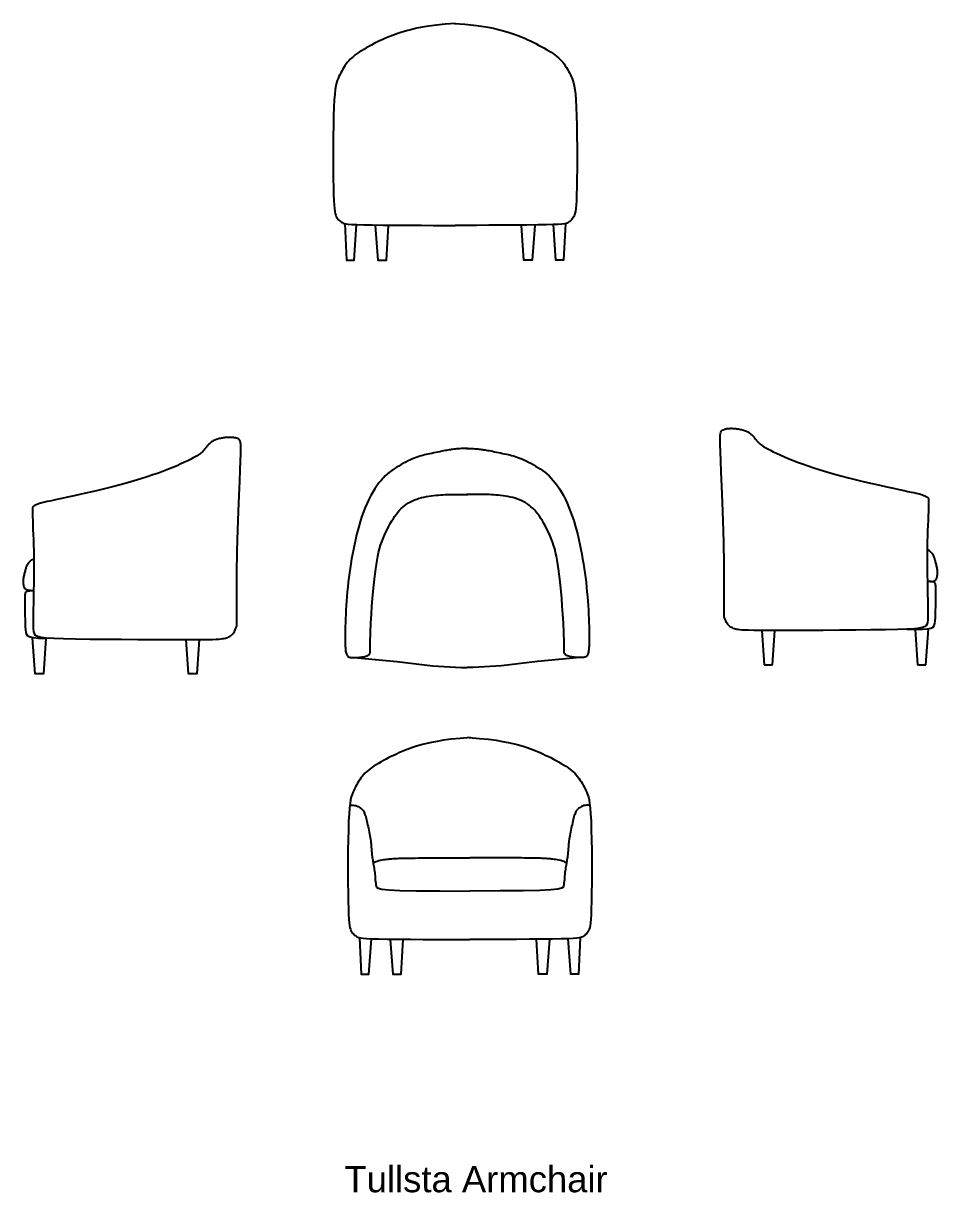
# Model space of a CAD drawing. Header units: millimetres. Extents: x 9 to 43, y 5 to 2792.
# Drawn here: x 9.653 to 12.105, y 14.762 to 17.899 of the extents above; entities that cross this region are included whole.
import ezdxf

# ---------------------------------------------------------------- set-up
doc = ezdxf.new("R2010")
doc.units = ezdxf.units.MM
doc.layers.add('ARREDI_interni - furniture', color=252, linetype='Continuous')
doc.styles.get("Standard").update_dxf_attribs({"font": 'arial.ttf'})

msp = doc.modelspace()

# ---------------------------------------------------------------- linework, layer by layer
at = {"layer": 'ARREDI_interni - furniture', "color": 251, "true_color": 0x636466}
for p, q in [((11.5224, 16.7821), (11.5226, 16.7918)), ((11.5225, 16.7683), (11.5224, 16.7821)), ((11.5226, 16.7918), (11.5231, 16.7982)), ((11.5231, 16.7982), (11.5238, 16.8021)), ((11.5238, 16.8021), (11.5246, 16.8042)), ((11.5246, 16.8042), (11.5256, 16.8055)), ((11.5256, 16.8055), (11.5266, 16.8064)), ((11.5266, 16.8064), (11.5277, 16.8073)), ((11.5277, 16.8073), (11.5289, 16.808)), ((11.5289, 16.808), (11.5302, 16.8087)), ((11.5302, 16.8087), (11.5316, 16.8093)), ((11.5316, 16.8093), (11.533, 16.8098)), ((11.533, 16.8098), (11.5346, 16.8103)), ((11.5346, 16.8103), (11.5363, 16.8107)), ((11.5363, 16.8107), (11.5381, 16.811)), ((11.5381, 16.811), (11.5401, 16.8114)), ((11.5401, 16.8114), (11.5421, 16.8117)), ((11.5421, 16.8117), (11.5442, 16.8119)), ((11.5442, 16.8119), (11.5465, 16.8121)), ((11.5465, 16.8121), (11.5488, 16.8122)), ((11.5488, 16.8122), (11.5512, 16.8123)), ((11.5512, 16.8123), (11.5536, 16.8123)), ((11.5536, 16.8123), (11.5561, 16.8122)), ((11.5561, 16.8122), (11.5586, 16.8121)), ((11.5586, 16.8121), (11.5612, 16.8119)), ((11.5612, 16.8119), (11.5638, 16.8116)), ((11.5638, 16.8116), (11.5664, 16.8113)), ((11.5664, 16.8113), (11.5691, 16.8109)), ((11.5691, 16.8109), (11.5718, 16.8105)), ((11.5718, 16.8105), (11.5744, 16.81)), ((11.5744, 16.81), (11.5771, 16.8095)), ((11.5771, 16.8095), (11.5798, 16.8089)), ((11.5798, 16.8089), (11.5824, 16.8082)), ((11.5824, 16.8082), (11.585, 16.8075)), ((11.585, 16.8075), (11.5875, 16.8066)), ((11.5875, 16.8066), (11.59, 16.8057)), ((11.59, 16.8057), (11.5924, 16.8048)), ((11.5924, 16.8048), (11.5946, 16.8037)), ((11.5946, 16.8037), (11.5968, 16.8025)), ((11.5968, 16.8025), (11.5989, 16.8012)), ((11.5989, 16.8012), (11.6008, 16.7999)), ((11.6008, 16.7999), (11.6027, 16.7984)), ((11.6027, 16.7984), (11.6046, 16.7969)), ((11.6046, 16.7969), (11.6063, 16.7953)), ((11.6063, 16.7953), (11.608, 16.7936)), ((11.608, 16.7936), (11.6097, 16.7919)), ((11.6097, 16.7919), (11.6113, 16.7901)), ((11.6113, 16.7901), (11.6129, 16.7882)), ((11.6129, 16.7882), (11.6145, 16.7864)), ((11.6145, 16.7864), (11.6161, 16.7845)), ((11.6161, 16.7845), (11.6176, 16.7826)), ((11.6176, 16.7826), (11.6192, 16.7807)), ((10.7756, 16.7506), (10.7705, 16.7496)), ((10.7803, 16.7516), (10.7756, 16.7506)), ((10.7846, 16.7524), (10.7803, 16.7516)), ((10.7885, 16.7531), (10.7846, 16.7524)), ((10.792, 16.7538), (10.7885, 16.7531)), ((10.7953, 16.7544), (10.792, 16.7538)), ((10.7985, 16.7549), (10.7953, 16.7544)), ((10.8016, 16.7554), (10.7985, 16.7549)), ((10.8046, 16.7558), (10.8016, 16.7554)), ((10.8078, 16.7562), (10.8046, 16.7558)), ((10.8111, 16.7566), (10.8078, 16.7562)), ((10.8146, 16.757), (10.8111, 16.7566)), ((10.8185, 16.7574), (10.8146, 16.757)), ((10.8228, 16.7577), (10.8185, 16.7574)), ((10.8275, 16.7579), (10.8228, 16.7577)), ((10.8328, 16.7581), (10.8275, 16.7579)), ((10.8387, 16.7582), (10.8328, 16.7581)), ((10.8454, 16.7583), (10.8387, 16.7582)), ((10.8417, 16.7583), (10.8483, 16.7582)), ((10.8483, 16.7582), (10.8542, 16.7581)), ((10.8542, 16.7581), (10.8595, 16.7579)), ((10.8595, 16.7579), (10.8643, 16.7577)), ((10.8643, 16.7577), (10.8685, 16.7574)), ((10.8685, 16.7574), (10.8724, 16.757)), ((10.8724, 16.757), (10.8759, 16.7566)), ((10.8759, 16.7566), (10.8793, 16.7562)), ((10.8793, 16.7562), (10.8824, 16.7558)), ((10.8824, 16.7558), (10.8855, 16.7554)), ((10.8855, 16.7554), (10.8885, 16.7549)), ((10.8885, 16.7549), (10.8917, 16.7544)), ((10.8917, 16.7544), (10.895, 16.7538)), ((10.895, 16.7538), (10.8986, 16.7531)), ((10.8986, 16.7531), (10.9024, 16.7524)), ((10.9024, 16.7524), (10.9067, 16.7516)), ((10.9067, 16.7516), (10.9114, 16.7506)), ((10.9114, 16.7506), (10.9165, 16.7496)), ((11.523, 16.7496), (11.5225, 16.7683)), ((11.6192, 16.7807), (11.6207, 16.7788)), ((11.6207, 16.7788), (11.6222, 16.777)), ((11.6222, 16.777), (11.6238, 16.7753)), ((11.6238, 16.7753), (11.6254, 16.7735)), ((11.6254, 16.7735), (11.6273, 16.7717)), ((11.6273, 16.7717), (11.6296, 16.7698)), ((11.6296, 16.7698), (11.6323, 16.7678)), ((11.6323, 16.7678), (11.6356, 16.7655)), ((11.6356, 16.7655), (11.6396, 16.763)), ((11.6396, 16.763), (11.6445, 16.7601)), ((11.6445, 16.7601), (11.6503, 16.7569)), ((11.6503, 16.7569), (11.657, 16.7533)), ((11.657, 16.7533), (11.6647, 16.7495)), ((10.6791, 16.7217), (10.6728, 16.7184)), ((10.6853, 16.7248), (10.6791, 16.7217)), ((10.6913, 16.7276), (10.6853, 16.7248)), ((10.697, 16.7301), (10.6913, 16.7276)), ((10.7023, 16.7324), (10.697, 16.7301)), ((10.7072, 16.7343), (10.7023, 16.7324)), ((10.7118, 16.736), (10.7072, 16.7343)), ((10.7162, 16.7374), (10.7118, 16.736)), ((10.7204, 16.7387), (10.7162, 16.7374)), ((10.7246, 16.7398), (10.7204, 16.7387)), ((10.7289, 16.7409), (10.7246, 16.7398)), ((10.7333, 16.7419), (10.7289, 16.7409)), ((10.7381, 16.7429), (10.7333, 16.7419)), ((10.7432, 16.744), (10.7381, 16.7429)), ((10.7485, 16.7451), (10.7432, 16.744)), ((10.754, 16.7463), (10.7485, 16.7451)), ((10.7596, 16.7474), (10.754, 16.7463)), ((10.7651, 16.7485), (10.7596, 16.7474)), ((10.7705, 16.7496), (10.7651, 16.7485)), ((10.9165, 16.7496), (10.9219, 16.7485)), ((10.9219, 16.7485), (10.9274, 16.7474)), ((10.9274, 16.7474), (10.933, 16.7463)), ((10.933, 16.7463), (10.9385, 16.7451)), ((10.9385, 16.7451), (10.9439, 16.744)), ((10.9439, 16.744), (10.9489, 16.7429)), ((10.9489, 16.7429), (10.9537, 16.7419)), ((10.9537, 16.7419), (10.9581, 16.7409)), ((10.9581, 16.7409), (10.9624, 16.7398)), ((10.9624, 16.7398), (10.9666, 16.7387)), ((10.9666, 16.7387), (10.9709, 16.7374)), ((10.9709, 16.7374), (10.9752, 16.736)), ((10.9752, 16.736), (10.9798, 16.7343)), ((10.9798, 16.7343), (10.9847, 16.7324)), ((10.9847, 16.7324), (10.9901, 16.7301)), ((10.9901, 16.7301), (10.9958, 16.7276)), ((10.9958, 16.7276), (11.0017, 16.7248)), ((11.0017, 16.7248), (11.0079, 16.7217)), ((11.0079, 16.7217), (11.0143, 16.7184)), ((11.5239, 16.7251), (11.523, 16.7496)), ((11.5253, 16.6943), (11.5239, 16.7251)), ((11.6647, 16.7495), (11.6732, 16.7453)), ((11.6732, 16.7453), (11.6827, 16.7409)), ((11.6827, 16.7409), (11.6931, 16.7363)), ((11.6931, 16.7363), (11.7043, 16.7316)), ((11.7043, 16.7316), (11.7164, 16.7267)), ((11.7164, 16.7267), (11.7294, 16.7217)), ((11.7294, 16.7217), (11.7433, 16.7166)), ((10.6296, 16.6898), (10.6239, 16.6846)), ((10.6355, 16.6946), (10.6296, 16.6898)), ((10.6414, 16.6991), (10.6355, 16.6946)), ((10.6475, 16.7033), (10.6414, 16.6991)), ((10.6536, 16.7073), (10.6475, 16.7033)), ((10.66, 16.7112), (10.6536, 16.7073)), ((10.6664, 16.7149), (10.66, 16.7112)), ((10.6728, 16.7184), (10.6664, 16.7149)), ((11.0143, 16.7184), (11.0207, 16.7149)), ((11.0207, 16.7149), (11.0271, 16.7112)), ((11.0271, 16.7112), (11.0334, 16.7073)), ((11.0334, 16.7073), (11.0396, 16.7033)), ((11.0396, 16.7033), (11.0456, 16.6991)), ((11.0456, 16.6991), (11.0516, 16.6946)), ((11.0516, 16.6946), (11.0574, 16.6898)), ((11.0574, 16.6898), (11.0631, 16.6846)), ((11.5269, 16.6571), (11.5253, 16.6943)), ((11.7433, 16.7166), (11.758, 16.7114)), ((11.758, 16.7114), (11.7737, 16.7062)), ((11.7737, 16.7062), (11.7903, 16.701)), ((11.7903, 16.701), (11.8079, 16.6956)), ((11.8079, 16.6956), (11.8265, 16.6903)), ((11.8265, 16.6903), (11.8461, 16.6849)), ((10.6014, 16.6582), (10.5959, 16.65)), ((10.607, 16.6657), (10.6014, 16.6582)), ((10.6126, 16.6726), (10.607, 16.6657)), ((10.6182, 16.6789), (10.6126, 16.6726)), ((10.6239, 16.6846), (10.6182, 16.6789)), ((11.0631, 16.6846), (11.0688, 16.6789)), ((11.0688, 16.6789), (11.0744, 16.6726)), ((11.0744, 16.6726), (11.08, 16.6657)), ((11.08, 16.6657), (11.0856, 16.6582)), ((11.0856, 16.6582), (11.0911, 16.65)), ((11.5287, 16.6136), (11.5269, 16.6571)), ((11.8461, 16.6849), (11.8667, 16.6796)), ((11.8667, 16.6796), (11.8878, 16.6743)), ((11.8878, 16.6743), (11.9091, 16.6691)), ((11.9091, 16.6691), (11.9302, 16.6642)), ((11.9302, 16.6642), (11.9504, 16.6595)), ((11.9504, 16.6595), (11.9695, 16.6552)), ((10.5852, 16.6317), (10.58, 16.6218)), ((10.5905, 16.6412), (10.5852, 16.6317)), ((10.5959, 16.65), (10.5905, 16.6412)), ((10.7086, 16.6226), (10.7147, 16.6246)), ((10.7147, 16.6246), (10.721, 16.6264)), ((10.721, 16.6264), (10.7274, 16.6279)), ((10.7274, 16.6279), (10.734, 16.6293)), ((10.734, 16.6293), (10.7406, 16.6304)), ((10.7406, 16.6304), (10.7472, 16.6314)), ((10.7472, 16.6314), (10.7537, 16.6322)), ((10.7537, 16.6322), (10.7602, 16.6329)), ((10.7602, 16.6329), (10.7665, 16.6334)), ((10.7665, 16.6334), (10.7726, 16.6338)), ((10.7726, 16.6338), (10.7785, 16.6341)), ((10.7785, 16.6341), (10.7843, 16.6344)), ((10.7843, 16.6344), (10.79, 16.6345)), ((10.79, 16.6345), (10.7956, 16.6346)), ((10.7956, 16.6346), (10.8012, 16.6347)), ((10.8012, 16.6347), (10.8068, 16.6347)), ((10.8068, 16.6347), (10.8125, 16.6347)), ((10.8125, 16.6347), (10.8182, 16.6347)), ((10.8182, 16.6347), (10.8238, 16.6347)), ((10.8238, 16.6347), (10.8291, 16.6348)), ((10.8291, 16.6348), (10.834, 16.6348)), ((10.834, 16.6348), (10.8382, 16.6348)), ((10.8382, 16.6348), (10.8416, 16.6348)), ((10.8416, 16.6348), (10.8441, 16.6347)), ((10.8429, 16.6347), (10.8417, 16.6347)), ((10.8454, 16.6348), (10.8429, 16.6347)), ((10.8441, 16.6347), (10.8454, 16.6347)), ((10.8488, 16.6348), (10.8454, 16.6348)), ((10.853, 16.6348), (10.8488, 16.6348)), ((10.8579, 16.6348), (10.853, 16.6348)), ((10.8632, 16.6347), (10.8579, 16.6348)), ((10.8688, 16.6347), (10.8632, 16.6347)), ((10.8745, 16.6347), (10.8688, 16.6347)), ((10.8802, 16.6347), (10.8745, 16.6347)), ((10.8858, 16.6347), (10.8802, 16.6347)), ((10.8914, 16.6346), (10.8858, 16.6347)), ((10.897, 16.6345), (10.8914, 16.6346)), ((10.9027, 16.6344), (10.897, 16.6345)), ((10.9085, 16.6341), (10.9027, 16.6344)), ((10.9145, 16.6338), (10.9085, 16.6341)), ((10.9206, 16.6334), (10.9145, 16.6338)), ((10.9269, 16.6329), (10.9206, 16.6334)), ((10.9333, 16.6322), (10.9269, 16.6329)), ((10.9398, 16.6314), (10.9333, 16.6322)), ((10.9464, 16.6304), (10.9398, 16.6314)), ((10.953, 16.6293), (10.9464, 16.6304)), ((10.9596, 16.6279), (10.953, 16.6293)), ((10.966, 16.6264), (10.9596, 16.6279)), ((10.9723, 16.6246), (10.966, 16.6264)), ((10.9784, 16.6226), (10.9723, 16.6246)), ((11.0911, 16.65), (11.0965, 16.6412)), ((11.0965, 16.6412), (11.1018, 16.6317)), ((11.1018, 16.6317), (11.107, 16.6218)), ((11.9695, 16.6552), (11.987, 16.6514)), ((11.987, 16.6514), (12.0023, 16.648)), ((12.0023, 16.648), (12.0153, 16.6453)), ((12.0153, 16.6453), (12.026, 16.643)), ((12.026, 16.643), (12.0348, 16.6412)), ((12.0348, 16.6412), (12.0419, 16.6398)), ((12.0419, 16.6398), (12.0476, 16.6386)), ((12.0476, 16.6386), (12.0521, 16.6376)), ((12.0521, 16.6376), (12.0559, 16.6368)), ((12.0559, 16.6368), (12.0591, 16.6359)), ((12.0591, 16.6359), (12.0619, 16.6351)), ((12.0619, 16.6351), (12.0645, 16.6342)), ((12.0645, 16.6342), (12.0668, 16.6333)), ((12.0668, 16.6333), (12.0689, 16.6324)), ((12.0689, 16.6324), (12.0708, 16.6315)), ((12.0708, 16.6315), (12.0725, 16.6307)), ((12.0725, 16.6307), (12.0739, 16.63)), ((12.0739, 16.63), (12.0751, 16.6293)), ((12.0751, 16.6293), (12.0762, 16.6287)), ((12.0762, 16.6287), (12.0771, 16.6282)), ((12.0771, 16.6282), (12.0778, 16.6277)), ((12.0778, 16.6277), (12.0784, 16.6273)), ((12.0784, 16.6273), (12.0789, 16.6268)), ((12.0789, 16.6268), (12.0793, 16.6264)), ((12.0793, 16.6264), (12.0797, 16.6259)), ((12.0797, 16.6259), (12.08, 16.6254)), ((12.08, 16.6254), (12.0803, 16.6247)), ((12.0803, 16.6247), (12.0806, 16.6238)), ((10.5703, 16.6002), (10.5658, 16.5887)), ((10.5751, 16.6112), (10.5703, 16.6002)), ((10.58, 16.6218), (10.5751, 16.6112)), ((10.6623, 16.5924), (10.6667, 16.597)), ((10.6667, 16.597), (10.6713, 16.6012)), ((10.6713, 16.6012), (10.6761, 16.6052)), ((10.6761, 16.6052), (10.6811, 16.6088)), ((10.6811, 16.6088), (10.6862, 16.6121)), ((10.6862, 16.6121), (10.6915, 16.6152)), ((10.6915, 16.6152), (10.697, 16.6179)), ((10.697, 16.6179), (10.7027, 16.6204)), ((10.7027, 16.6204), (10.7086, 16.6226)), ((10.9843, 16.6204), (10.9784, 16.6226)), ((10.99, 16.6179), (10.9843, 16.6204)), ((10.9955, 16.6152), (10.99, 16.6179)), ((11.0008, 16.6121), (10.9955, 16.6152)), ((11.006, 16.6088), (11.0008, 16.6121)), ((11.0109, 16.6052), (11.006, 16.6088)), ((11.0157, 16.6012), (11.0109, 16.6052)), ((11.0203, 16.597), (11.0157, 16.6012)), ((11.0247, 16.5924), (11.0203, 16.597)), ((11.107, 16.6218), (11.112, 16.6112)), ((11.112, 16.6112), (11.1167, 16.6002)), ((11.1167, 16.6002), (11.1212, 16.5887)), ((11.5304, 16.5639), (11.5287, 16.6136)), ((12.0806, 16.6238), (12.0808, 16.6223)), ((12.0809, 16.5985), (12.0806, 16.589)), ((12.0808, 16.6223), (12.081, 16.62)), ((12.0811, 16.6062), (12.0809, 16.5985)), ((12.081, 16.62), (12.0811, 16.6167)), ((12.0811, 16.6167), (12.0811, 16.6122)), ((12.0811, 16.6122), (12.0811, 16.6062)), ((10.5576, 16.5646), (10.5538, 16.552)), ((10.5615, 16.5768), (10.5576, 16.5646)), ((10.5658, 16.5887), (10.5615, 16.5768)), ((10.6375, 16.5571), (10.6415, 16.5639)), ((10.6415, 16.5639), (10.6456, 16.5704)), ((10.6456, 16.5704), (10.6496, 16.5765)), ((10.6496, 16.5765), (10.6538, 16.5821)), ((10.6538, 16.5821), (10.658, 16.5874)), ((10.658, 16.5874), (10.6623, 16.5924)), ((11.029, 16.5874), (11.0247, 16.5924)), ((11.0333, 16.5821), (11.029, 16.5874)), ((11.0374, 16.5765), (11.0333, 16.5821)), ((11.0415, 16.5704), (11.0374, 16.5765)), ((11.0455, 16.5639), (11.0415, 16.5704)), ((11.0495, 16.5571), (11.0455, 16.5639)), ((11.1212, 16.5887), (11.1255, 16.5768)), ((11.1255, 16.5768), (11.1295, 16.5646)), ((11.1295, 16.5646), (11.1332, 16.552)), ((11.5318, 16.5082), (11.5304, 16.5639)), ((12.0797, 16.5654), (12.0792, 16.5519)), ((12.0802, 16.5778), (12.0797, 16.5654)), ((12.0806, 16.589), (12.0802, 16.5778)), ((10.5503, 16.5392), (10.5471, 16.5263)), ((10.5538, 16.552), (10.5503, 16.5392)), ((10.6217, 16.5256), (10.6256, 16.534)), ((10.6256, 16.534), (10.6295, 16.5421)), ((10.6295, 16.5421), (10.6335, 16.5498)), ((10.6335, 16.5498), (10.6375, 16.5571)), ((11.0536, 16.5498), (11.0495, 16.5571)), ((11.0576, 16.5421), (11.0536, 16.5498)), ((11.0615, 16.534), (11.0576, 16.5421)), ((11.0653, 16.5256), (11.0615, 16.534)), ((11.1332, 16.552), (11.1367, 16.5392)), ((11.1367, 16.5392), (11.14, 16.5263)), ((12.0787, 16.5378), (12.0782, 16.5233)), ((12.0792, 16.5519), (12.0787, 16.5378)), ((10.5412, 16.5002), (10.5385, 16.4873)), ((10.544, 16.5132), (10.5412, 16.5002)), ((10.5471, 16.5263), (10.544, 16.5132)), ((10.6115, 16.4987), (10.6147, 16.5079)), ((10.6147, 16.5079), (10.6181, 16.5169)), ((10.6181, 16.5169), (10.6217, 16.5256)), ((11.0689, 16.5169), (11.0653, 16.5256)), ((11.0723, 16.5079), (11.0689, 16.5169)), ((11.0755, 16.4987), (11.0723, 16.5079)), ((11.14, 16.5263), (11.143, 16.5132)), ((11.143, 16.5132), (11.1459, 16.5002)), ((11.1459, 16.5002), (11.1485, 16.4873)), ((11.5329, 16.4465), (11.5318, 16.5082)), ((12.0778, 16.5088), (12.0775, 16.4946)), ((12.0782, 16.5233), (12.0778, 16.5088)), ((10.536, 16.4745), (10.5337, 16.4618)), ((10.5385, 16.4873), (10.536, 16.4745)), ((10.6018, 16.4587), (10.6038, 16.4693)), ((10.6038, 16.4693), (10.6061, 16.4794)), ((10.6061, 16.4794), (10.6086, 16.4892)), ((10.6086, 16.4892), (10.6115, 16.4987)), ((11.0784, 16.4892), (11.0755, 16.4987)), ((11.0809, 16.4794), (11.0784, 16.4892)), ((11.0832, 16.4693), (11.0809, 16.4794)), ((11.0852, 16.4587), (11.0832, 16.4693)), ((11.1485, 16.4873), (11.151, 16.4745)), ((11.151, 16.4745), (11.1533, 16.4618)), ((12.0773, 16.4808), (12.0772, 16.4676)), ((12.0775, 16.4946), (12.0773, 16.4808)), ((12.0795, 16.4859), (12.0774, 16.4869)), ((12.0834, 16.4835), (12.0795, 16.4859)), ((12.0865, 16.4811), (12.0834, 16.4835)), ((12.089, 16.4787), (12.0865, 16.4811)), ((12.091, 16.4762), (12.089, 16.4787)), ((12.0927, 16.4738), (12.091, 16.4762)), ((12.094, 16.4715), (12.0927, 16.4738)), ((12.0951, 16.4692), (12.094, 16.4715)), ((12.096, 16.4671), (12.0951, 16.4692)), ((10.5296, 16.4367), (10.5277, 16.4242)), ((10.5315, 16.4492), (10.5296, 16.4367)), ((10.5337, 16.4618), (10.5315, 16.4492)), ((10.5983, 16.4352), (10.6, 16.4473)), ((10.6, 16.4473), (10.6018, 16.4587)), ((11.087, 16.4473), (11.0852, 16.4587)), ((11.0888, 16.4352), (11.087, 16.4473)), ((11.1533, 16.4618), (11.1555, 16.4492)), ((11.1555, 16.4492), (11.1575, 16.4367)), ((11.1575, 16.4367), (11.1593, 16.4242)), ((11.5333, 16.379), (11.5329, 16.4465)), ((12.0772, 16.4676), (12.0772, 16.4547)), ((12.0772, 16.4547), (12.0773, 16.442)), ((12.0773, 16.442), (12.0775, 16.4295)), ((12.0968, 16.465), (12.096, 16.4671)), ((12.0976, 16.4629), (12.0968, 16.465)), ((12.0983, 16.4608), (12.0976, 16.4629)), ((12.0989, 16.4587), (12.0983, 16.4608)), ((12.0995, 16.4565), (12.0989, 16.4587)), ((12.1002, 16.4542), (12.0995, 16.4565)), ((12.1008, 16.4518), (12.1002, 16.4542)), ((12.1014, 16.4492), (12.1008, 16.4518)), ((12.1021, 16.4464), (12.1014, 16.4492)), ((12.1027, 16.4436), (12.1021, 16.4464)), ((12.1033, 16.4407), (12.1027, 16.4436)), ((12.1039, 16.4378), (12.1033, 16.4407)), ((12.1044, 16.435), (12.1039, 16.4378)), ((10.5261, 16.4117), (10.5246, 16.3992)), ((10.5277, 16.4242), (10.5261, 16.4117)), ((10.5934, 16.3919), (10.595, 16.4076)), ((10.595, 16.4076), (10.5966, 16.422)), ((10.5966, 16.422), (10.5983, 16.4352)), ((11.0904, 16.422), (11.0888, 16.4352)), ((11.092, 16.4076), (11.0904, 16.422)), ((11.0937, 16.3919), (11.092, 16.4076)), ((11.1593, 16.4242), (11.161, 16.4117)), ((11.161, 16.4117), (11.1625, 16.3992)), ((12.0775, 16.4295), (12.0777, 16.417)), ((12.0777, 16.417), (12.0779, 16.4044)), ((12.0989, 16.4044), (12.1002, 16.4056)), ((12.1002, 16.4056), (12.1012, 16.407)), ((12.1012, 16.407), (12.1021, 16.4084)), ((12.1021, 16.4084), (12.1028, 16.41)), ((12.1028, 16.41), (12.1033, 16.4116)), ((12.1033, 16.4116), (12.1038, 16.4133)), ((12.1038, 16.4133), (12.1042, 16.4149)), ((12.1042, 16.4149), (12.1045, 16.4166)), ((12.1048, 16.4323), (12.1044, 16.435)), ((12.1045, 16.4166), (12.1048, 16.4182)), ((12.1052, 16.4298), (12.1048, 16.4323)), ((12.1048, 16.4182), (12.1051, 16.4199)), ((12.1051, 16.4199), (12.1053, 16.4216)), ((12.1054, 16.4275), (12.1052, 16.4298)), ((12.1053, 16.4216), (12.1054, 16.4234)), ((12.1054, 16.4254), (12.1054, 16.4275)), ((12.1054, 16.4234), (12.1054, 16.4254)), ((9.6731, 16.3768), (9.6807, 16.3769)), ((10.522, 16.374), (10.5209, 16.3614)), ((10.5232, 16.3866), (10.522, 16.374)), ((10.5246, 16.3992), (10.5232, 16.3866)), ((10.5899, 16.3559), (10.5916, 16.3747)), ((10.5916, 16.3747), (10.5934, 16.3919)), ((11.0954, 16.3747), (11.0937, 16.3919)), ((11.0971, 16.3559), (11.0954, 16.3747)), ((11.1625, 16.3992), (11.1638, 16.3866)), ((11.1638, 16.3866), (11.165, 16.374)), ((11.165, 16.374), (11.1661, 16.3614)), ((11.533, 16.3057), (11.5333, 16.379)), ((12.0779, 16.4044), (12.0782, 16.3916)), ((12.0856, 16.4011), (12.078, 16.4012)), ((12.0782, 16.3916), (12.0784, 16.3786)), ((12.0784, 16.3786), (12.0787, 16.3654)), ((12.0859, 16.4011), (12.0856, 16.4011)), ((12.0856, 16.4011), (12.0859, 16.4011)), ((12.0868, 16.401), (12.0859, 16.4011)), ((12.0859, 16.4011), (12.0868, 16.4011)), ((12.0868, 16.4011), (12.0882, 16.4012)), ((12.0882, 16.401), (12.0868, 16.401)), ((12.0882, 16.4012), (12.0899, 16.4014)), ((12.0898, 16.4008), (12.0882, 16.401)), ((12.0916, 16.4006), (12.0898, 16.4008)), ((12.0899, 16.4014), (12.0918, 16.4016)), ((12.0935, 16.4002), (12.0916, 16.4006)), ((12.0918, 16.4016), (12.0937, 16.4021)), ((12.0952, 16.3997), (12.0935, 16.4002)), ((12.0937, 16.4021), (12.0957, 16.4027)), ((12.0968, 16.399), (12.0952, 16.3997)), ((12.0957, 16.4027), (12.0974, 16.4034)), ((12.098, 16.3982), (12.0968, 16.399)), ((12.0974, 16.4034), (12.0989, 16.4044)), ((12.0989, 16.3969), (12.098, 16.3982)), ((12.0996, 16.3952), (12.0989, 16.3969)), ((12.1, 16.3927), (12.0996, 16.3952)), ((12.1003, 16.3894), (12.1, 16.3927)), ((12.1004, 16.3851), (12.1003, 16.3894)), ((12.1005, 16.3796), (12.1004, 16.3851)), ((12.1005, 16.3727), (12.1005, 16.3796)), ((10.52, 16.3489), (10.5191, 16.3366)), ((10.5209, 16.3614), (10.52, 16.3489)), ((10.5882, 16.3356), (10.5899, 16.3559)), ((11.0988, 16.3356), (11.0971, 16.3559)), ((11.1661, 16.3614), (11.1671, 16.3489)), ((11.1671, 16.3489), (11.1679, 16.3366)), ((12.0787, 16.3654), (12.0789, 16.3525)), ((12.0789, 16.3525), (12.079, 16.3399)), ((12.1003, 16.3342), (12.1004, 16.3447)), ((12.1004, 16.3447), (12.1005, 16.3549)), ((12.1005, 16.3644), (12.1005, 16.3727)), ((12.1005, 16.3549), (12.1005, 16.3644)), ((10.5178, 16.3129), (10.5174, 16.3017)), ((10.5184, 16.3246), (10.5178, 16.3129)), ((10.5191, 16.3366), (10.5184, 16.3246)), ((10.5853, 16.2902), (10.5867, 16.3137)), ((10.5867, 16.3137), (10.5882, 16.3356)), ((11.1004, 16.3137), (11.0988, 16.3356)), ((11.1017, 16.2902), (11.1004, 16.3137)), ((11.1679, 16.3366), (11.1686, 16.3246)), ((11.1686, 16.3246), (11.1692, 16.3129)), ((11.1692, 16.3129), (11.1697, 16.3017)), ((12.079, 16.3399), (12.0791, 16.328)), ((12.0791, 16.317), (12.079, 16.3072)), ((12.0791, 16.328), (12.0791, 16.317)), ((12.0994, 16.3039), (12.0998, 16.3134)), ((12.0998, 16.3134), (12.1001, 16.3236)), ((12.1001, 16.3236), (12.1003, 16.3342)), ((10.5167, 16.2809), (10.5164, 16.2714)), ((10.517, 16.291), (10.5167, 16.2809)), ((10.5174, 16.3017), (10.517, 16.291)), ((10.5843, 16.265), (10.5853, 16.2902)), ((11.1027, 16.265), (11.1017, 16.2902)), ((11.1697, 16.3017), (11.1701, 16.291)), ((11.1701, 16.291), (11.1704, 16.2809)), ((11.1704, 16.2809), (11.1706, 16.2714)), ((11.5352, 16.3002), (11.533, 16.3057)), ((11.5372, 16.2955), (11.5352, 16.3002)), ((11.5392, 16.2917), (11.5372, 16.2955)), ((11.541, 16.2885), (11.5392, 16.2917)), ((11.5428, 16.286), (11.541, 16.2885)), ((11.5446, 16.2839), (11.5428, 16.286)), ((11.5465, 16.2821), (11.5446, 16.2839)), ((11.5484, 16.2806), (11.5465, 16.2821)), ((11.5504, 16.2792), (11.5484, 16.2806)), ((12.0736, 16.2819), (12.0675, 16.2787)), ((12.0769, 16.2862), (12.0736, 16.2819)), ((12.0784, 16.2917), (12.0769, 16.2862)), ((12.0788, 16.2987), (12.0784, 16.2917)), ((12.079, 16.3072), (12.0788, 16.2987)), ((12.0931, 16.2791), (12.0965, 16.2833)), ((12.0965, 16.2833), (12.0982, 16.2887)), ((12.0982, 16.2887), (12.0989, 16.2956)), ((12.0989, 16.2956), (12.0994, 16.3039)), ((10.5163, 16.2625), (10.5162, 16.2543)), ((10.5162, 16.2543), (10.5162, 16.2467)), ((10.5164, 16.2714), (10.5163, 16.2625)), ((10.5836, 16.2381), (10.5843, 16.265)), ((11.1034, 16.2381), (11.1027, 16.265)), ((11.1706, 16.2714), (11.1707, 16.2625)), ((11.1707, 16.2625), (11.1708, 16.2543)), ((11.1708, 16.2543), (11.1708, 16.2467)), ((11.5526, 16.2779), (11.5504, 16.2792)), ((11.5549, 16.2767), (11.5526, 16.2779)), ((11.5575, 16.2756), (11.5549, 16.2767)), ((11.5604, 16.2746), (11.5575, 16.2756)), ((11.5635, 16.2737), (11.5604, 16.2746)), ((11.567, 16.273), (11.5635, 16.2737)), ((11.5709, 16.2723), (11.567, 16.273)), ((11.5752, 16.2717), (11.5709, 16.2723)), ((11.5808, 16.2712), (11.5752, 16.2717)), ((11.5883, 16.2708), (11.5808, 16.2712)), ((11.5985, 16.2704), (11.5883, 16.2708)), ((11.6121, 16.2702), (11.5985, 16.2704)), ((11.63, 16.27), (11.6121, 16.2702)), ((11.6529, 16.2699), (11.63, 16.27)), ((11.634, 16.27), (11.6404, 16.1779)), ((11.6815, 16.2699), (11.6529, 16.2699)), ((11.6627, 16.1779), (11.669, 16.2699)), ((11.7162, 16.2699), (11.6815, 16.2699)), ((11.7557, 16.27), (11.7162, 16.2699)), ((11.7983, 16.2702), (11.7557, 16.27)), ((11.8423, 16.2705), (11.7983, 16.2702)), ((11.8859, 16.2709), (11.8423, 16.2705)), ((11.9276, 16.2713), (11.8859, 16.2709)), ((11.9656, 16.2719), (11.9276, 16.2713)), ((11.9981, 16.2726), (11.9656, 16.2719)), ((12.024, 16.2735), (11.9981, 16.2726)), ((12.0436, 16.2746), (12.024, 16.2735)), ((12.024, 16.2735), (12.0473, 16.2729)), ((12.0578, 16.2763), (12.0436, 16.2746)), ((12.0452, 16.273), (12.0518, 16.1779)), ((12.0473, 16.2729), (12.0652, 16.2731)), ((12.0675, 16.2787), (12.0578, 16.2763)), ((12.0652, 16.2731), (12.0782, 16.2741)), ((12.0741, 16.1779), (12.0807, 16.2747)), ((12.0782, 16.2741), (12.0873, 16.2761)), ((12.0873, 16.2761), (12.0931, 16.2791)), ((10.5162, 16.2467), (10.5163, 16.2398)), ((10.5163, 16.2398), (10.5164, 16.2335)), ((10.5164, 16.2335), (10.5167, 16.2279)), ((10.5167, 16.2279), (10.5169, 16.223)), ((10.5169, 16.223), (10.5173, 16.2187)), ((10.5173, 16.2187), (10.5177, 16.2149)), ((10.5834, 16.2095), (10.5836, 16.2381)), ((11.1037, 16.2095), (11.1034, 16.2381)), ((11.1698, 16.2187), (11.1693, 16.2149)), ((11.1701, 16.223), (11.1698, 16.2187)), ((11.1704, 16.2279), (11.1701, 16.223)), ((11.1706, 16.2335), (11.1704, 16.2279)), ((11.1707, 16.2398), (11.1706, 16.2335)), ((11.1708, 16.2467), (11.1707, 16.2398)), ((10.5177, 16.2149), (10.5182, 16.2117)), ((10.5182, 16.2117), (10.5188, 16.2089)), ((10.5188, 16.2089), (10.5195, 16.2066)), ((10.5195, 16.2066), (10.5204, 16.2046)), ((10.5204, 16.2046), (10.5214, 16.2029)), ((10.5214, 16.2029), (10.5225, 16.2016)), ((10.5225, 16.2016), (10.5238, 16.2004)), ((10.5238, 16.2004), (10.5252, 16.1995)), ((10.5252, 16.1995), (10.5269, 16.1987)), ((10.5269, 16.1987), (10.5288, 16.1982)), ((10.5288, 16.1982), (10.5309, 16.1978)), ((10.5309, 16.1978), (10.5332, 16.1975)), ((10.5332, 16.1975), (10.5358, 16.1973)), ((10.5358, 16.1973), (10.5387, 16.1973)), ((10.5387, 16.1973), (10.5418, 16.1973)), ((10.5403, 16.1973), (10.6551, 16.1867)), ((10.5418, 16.1973), (10.5451, 16.1974)), ((10.5451, 16.1974), (10.5485, 16.1975)), ((10.5485, 16.1975), (10.552, 16.1978)), ((10.552, 16.1978), (10.5555, 16.1981)), ((10.5555, 16.1981), (10.5589, 16.1985)), ((10.5589, 16.1985), (10.5623, 16.1989)), ((10.5623, 16.1989), (10.5656, 16.1994)), ((10.5656, 16.1994), (10.5687, 16.2)), ((10.5687, 16.2), (10.5717, 16.2008)), ((10.5717, 16.2008), (10.5744, 16.2018)), ((10.5744, 16.2018), (10.577, 16.2032)), ((10.577, 16.2032), (10.5794, 16.2048)), ((10.5794, 16.2048), (10.5815, 16.2069)), ((10.5815, 16.2069), (10.5834, 16.2095)), ((10.6551, 16.1867), (10.7518, 16.1748)), ((11.0319, 16.1867), (10.9353, 16.1748)), ((11.1468, 16.1973), (11.0319, 16.1867)), ((11.1055, 16.2069), (11.1037, 16.2095)), ((11.1077, 16.2048), (11.1055, 16.2069)), ((11.11, 16.2032), (11.1077, 16.2048)), ((11.1126, 16.2018), (11.11, 16.2032)), ((11.1154, 16.2008), (11.1126, 16.2018)), ((11.1183, 16.2), (11.1154, 16.2008)), ((11.1214, 16.1994), (11.1183, 16.2)), ((11.1247, 16.1989), (11.1214, 16.1994)), ((11.1281, 16.1985), (11.1247, 16.1989)), ((11.1316, 16.1981), (11.1281, 16.1985)), ((11.1351, 16.1978), (11.1316, 16.1981)), ((11.1385, 16.1975), (11.1351, 16.1978)), ((11.1419, 16.1974), (11.1385, 16.1975)), ((11.1452, 16.1973), (11.1419, 16.1974)), ((11.1483, 16.1973), (11.1452, 16.1973)), ((11.1512, 16.1973), (11.1483, 16.1973)), ((11.1538, 16.1975), (11.1512, 16.1973)), ((11.1561, 16.1978), (11.1538, 16.1975)), ((11.1582, 16.1982), (11.1561, 16.1978)), ((11.1601, 16.1987), (11.1582, 16.1982)), ((11.1618, 16.1995), (11.1601, 16.1987)), ((11.1633, 16.2004), (11.1618, 16.1995)), ((11.1645, 16.2016), (11.1633, 16.2004)), ((11.1657, 16.2029), (11.1645, 16.2016)), ((11.1667, 16.2046), (11.1657, 16.2029)), ((11.1675, 16.2066), (11.1667, 16.2046)), ((11.1682, 16.2089), (11.1675, 16.2066)), ((11.1688, 16.2117), (11.1682, 16.2089)), ((11.1693, 16.2149), (11.1688, 16.2117)), ((10.7518, 16.1748), (10.8276, 16.1711)), ((10.8276, 16.1711), (10.8435, 16.171)), ((10.8595, 16.1711), (10.8435, 16.171)), ((10.9353, 16.1748), (10.8595, 16.1711)), ((11.6404, 16.1779), (11.6627, 16.1779)), ((12.0518, 16.1779), (12.0741, 16.1779))]:
    msp.add_line(p, q, dxfattribs=at)
for points in [[(10.8127, 17.8986), (10.785, 17.8962), (10.7612, 17.8937), (10.7407, 17.891), (10.7233, 17.8882), (10.7084, 17.8854), (10.6956, 17.8825), (10.6845, 17.8797), (10.6747, 17.877), (10.6658, 17.8743), (10.6577, 17.8717), (10.6501, 17.8691), (10.6429, 17.8664), (10.6361, 17.8638), (10.6294, 17.861), (10.6227, 17.858), (10.6159, 17.8549), (10.6088, 17.8516), (10.6016, 17.8481), (10.5944, 17.8444), (10.5871, 17.8406), (10.5799, 17.8368), (10.5729, 17.8329), (10.5662, 17.829), (10.5598, 17.8252), (10.5539, 17.8214), (10.5484, 17.8177), (10.5433, 17.8139), (10.5385, 17.8102), (10.5341, 17.8064), (10.53, 17.8025), (10.5261, 17.7984), (10.5224, 17.7942), (10.519, 17.7898), (10.5158, 17.7852), (10.5127, 17.7805), (10.5098, 17.7756), (10.507, 17.7707), (10.5045, 17.7658), (10.502, 17.7609), (10.4996, 17.756), (10.4974, 17.7511), (10.4953, 17.7458), (10.4933, 17.7394), (10.4915, 17.7315), (10.4899, 17.7216), (10.4884, 17.709), (10.4872, 17.6934), (10.4862, 17.674), (10.4853, 17.6508), (10.4848, 17.6244), (10.4844, 17.5958), (10.4841, 17.5663), (10.4841, 17.5367), (10.4842, 17.5082), (10.4845, 17.4818), (10.4848, 17.4585), (10.4853, 17.4392), (10.4859, 17.4236), (10.4866, 17.4112), (10.4875, 17.4016), (10.4885, 17.3943), (10.4896, 17.3887), (10.4909, 17.3844), (10.4924, 17.381), (10.4941, 17.3779), (10.4958, 17.3752), (10.4978, 17.3728), (10.4998, 17.3706), (10.5019, 17.3687), (10.504, 17.367), (10.5062, 17.3654), (10.5083, 17.3641), (10.5106, 17.3629), (10.5135, 17.3618), (10.518, 17.3608), (10.5247, 17.36), (10.5345, 17.3593), (10.548, 17.3587), (10.5662, 17.3582), (10.5896, 17.3578), (10.6187, 17.3575), (10.6517, 17.3572), (10.6864, 17.3571), (10.7208, 17.3569), (10.7526, 17.3568), (10.7797, 17.3567), (10.8, 17.3566), (10.8112, 17.3564)], [(10.8096, 17.8986), (10.8373, 17.8962), (10.8612, 17.8937), (10.8816, 17.891), (10.8991, 17.8882), (10.914, 17.8854), (10.9268, 17.8825), (10.9379, 17.8797), (10.9476, 17.877), (10.9565, 17.8743), (10.9647, 17.8717), (10.9723, 17.8691), (10.9795, 17.8664), (10.9863, 17.8638), (10.993, 17.861), (10.9997, 17.858), (11.0065, 17.8549), (11.0135, 17.8516), (11.0207, 17.8481), (11.028, 17.8444), (11.0353, 17.8406), (11.0425, 17.8368), (11.0495, 17.8329), (11.0562, 17.829), (11.0625, 17.8252), (11.0685, 17.8214), (11.074, 17.8177), (11.0791, 17.8139), (11.0839, 17.8102), (11.0883, 17.8064), (11.0924, 17.8025), (11.0963, 17.7984), (11.0999, 17.7942), (11.1034, 17.7898), (11.1066, 17.7852), (11.1097, 17.7805), (11.1126, 17.7756), (11.1153, 17.7707), (11.1179, 17.7658), (11.1204, 17.7609), (11.1227, 17.756), (11.125, 17.7511), (11.1271, 17.7458), (11.129, 17.7394), (11.1308, 17.7315), (11.1325, 17.7216), (11.1339, 17.709), (11.1352, 17.6934), (11.1362, 17.674), (11.137, 17.6508), (11.1376, 17.6244), (11.138, 17.5958), (11.1382, 17.5663), (11.1383, 17.5367), (11.1382, 17.5082), (11.1379, 17.4818), (11.1375, 17.4585), (11.1371, 17.4392), (11.1365, 17.4236), (11.1357, 17.4112), (11.1349, 17.4016), (11.1339, 17.3943), (11.1328, 17.3887), (11.1314, 17.3844), (11.13, 17.381), (11.1283, 17.3779), (11.1265, 17.3752), (11.1246, 17.3728), (11.1226, 17.3706), (11.1205, 17.3687), (11.1184, 17.367), (11.1162, 17.3654), (11.1141, 17.3641), (11.1118, 17.3629), (11.1089, 17.3618), (11.1044, 17.3608), (11.0977, 17.36), (11.0879, 17.3593), (11.0743, 17.3587), (11.0562, 17.3582), (11.0328, 17.3578), (11.0037, 17.3575), (10.9707, 17.3572), (10.936, 17.3571), (10.9016, 17.3569), (10.8698, 17.3568), (10.8426, 17.3567), (10.8224, 17.3566), (10.8112, 17.3564)], [(10.5154, 17.3614), (10.5201, 17.2635), (10.5406, 17.2635), (10.5471, 17.3587)], [(10.5972, 17.3568), (10.6043, 17.2635), (10.627, 17.2635), (10.6327, 17.3568)], [(11.0252, 17.3568), (11.0181, 17.2635), (10.9954, 17.2635), (10.9897, 17.3568)], [(11.1069, 17.3614), (11.1023, 17.2635), (11.0818, 17.2635), (11.0752, 17.3587)], [(10.2257, 16.2815), (10.2254, 16.3548), (10.2258, 16.4223), (10.2269, 16.484), (10.2283, 16.5397), (10.23, 16.5894), (10.2318, 16.6329), (10.2335, 16.6701), (10.2348, 16.7009), (10.2357, 16.7254), (10.2362, 16.7441), (10.2363, 16.7579), (10.2361, 16.7676), (10.2356, 16.774), (10.2349, 16.7779), (10.2341, 16.78), (10.2331, 16.7812), (10.2321, 16.7822), (10.231, 16.7831), (10.2298, 16.7838), (10.2285, 16.7845), (10.2272, 16.7851), (10.2257, 16.7856), (10.2241, 16.786), (10.2224, 16.7865), (10.2206, 16.7868), (10.2187, 16.7872), (10.2166, 16.7874), (10.2145, 16.7877), (10.2122, 16.7879), (10.2099, 16.788), (10.2076, 16.7881), (10.2051, 16.7881), (10.2026, 16.788), (10.2001, 16.7879), (10.1975, 16.7877), (10.1949, 16.7874), (10.1923, 16.7871), (10.1896, 16.7867), (10.1869, 16.7863), (10.1843, 16.7858), (10.1816, 16.7853), (10.1789, 16.7846), (10.1763, 16.784), (10.1737, 16.7832), (10.1712, 16.7824), (10.1687, 16.7815), (10.1664, 16.7805), (10.1641, 16.7795), (10.1619, 16.7783), (10.1598, 16.777), (10.1579, 16.7757), (10.156, 16.7742), (10.1542, 16.7727), (10.1524, 16.7711), (10.1507, 16.7694), (10.149, 16.7677), (10.1474, 16.7659), (10.1458, 16.764), (10.1442, 16.7621), (10.1426, 16.7602), (10.1411, 16.7583), (10.1395, 16.7565), (10.138, 16.7546), (10.1365, 16.7528), (10.135, 16.7511), (10.1333, 16.7493), (10.1314, 16.7475), (10.1291, 16.7456), (10.1264, 16.7436), (10.1231, 16.7413), (10.1191, 16.7388), (10.1142, 16.7359), (10.1084, 16.7327), (10.1017, 16.7291), (10.094, 16.7252), (10.0855, 16.7211), (10.076, 16.7167), (10.0656, 16.7121), (10.0544, 16.7073), (10.0423, 16.7024), (10.0293, 16.6975), (10.0155, 16.6924), (10.0007, 16.6872), (9.985, 16.682), (9.9684, 16.6767), (9.9508, 16.6714), (9.9322, 16.6661), (9.9126, 16.6607), (9.8921, 16.6553), (9.8709, 16.65), (9.8496, 16.6449), (9.8286, 16.6399), (9.8083, 16.6353), (9.7892, 16.631), (9.7717, 16.6272), (9.7564, 16.6238), (9.7434, 16.6211), (9.7327, 16.6188), (9.7239, 16.617), (9.7168, 16.6156), (9.7111, 16.6144), (9.7066, 16.6134), (9.7028, 16.6125), (9.6997, 16.6117), (9.6968, 16.6109), (9.6942, 16.61), (9.6919, 16.6091), (9.6898, 16.6082), (9.6879, 16.6073), (9.6862, 16.6065), (9.6848, 16.6057), (9.6836, 16.6051), (9.6825, 16.6045), (9.6817, 16.604), (9.6809, 16.6035), (9.6803, 16.603), (9.6798, 16.6026), (9.6794, 16.6022), (9.679, 16.6017), (9.6787, 16.6012), (9.6784, 16.6005), (9.6781, 16.5996), (9.6779, 16.598), (9.6777, 16.5958), (9.6776, 16.5925), (9.6776, 16.588), (9.6777, 16.582), (9.6778, 16.5743), (9.6782, 16.5648), (9.6786, 16.5536), (9.679, 16.5411), (9.6795, 16.5277), (9.68, 16.5136), (9.6805, 16.4991), (9.6809, 16.4846), (9.6812, 16.4703), (9.6814, 16.4566), (9.6815, 16.4433), (9.6815, 16.4304), (9.6814, 16.4178), (9.6812, 16.4053), (9.681, 16.3928), (9.6808, 16.3802), (9.6805, 16.3674), (9.6803, 16.3544), (9.6801, 16.3412), (9.6799, 16.3283), (9.6797, 16.3157), (9.6796, 16.3038), (9.6796, 16.2928), (9.6797, 16.2829), (9.6799, 16.2744), (9.6803, 16.2675), (9.6818, 16.262), (9.6851, 16.2577), (9.6912, 16.2544), (9.7009, 16.2521), (9.7152, 16.2504), (9.7347, 16.2493), (9.7606, 16.2484), (9.7931, 16.2477), (9.8311, 16.2471), (9.8728, 16.2466), (9.9165, 16.2463), (9.9605, 16.246), (10.0031, 16.2458), (10.0426, 16.2457), (10.0773, 16.2457), (10.1059, 16.2457), (10.1287, 16.2458), (10.1466, 16.246), (10.1602, 16.2462), (10.1704, 16.2466), (10.1779, 16.247), (10.1835, 16.2475), (10.1878, 16.2481), (10.1917, 16.2487), (10.1952, 16.2495), (10.1983, 16.2504), (10.2012, 16.2514), (10.2038, 16.2525), (10.2061, 16.2537), (10.2083, 16.255), (10.2103, 16.2564), (10.2122, 16.2579), (10.2141, 16.2597), (10.2159, 16.2618), (10.2177, 16.2643), (10.2195, 16.2675), (10.2215, 16.2713), (10.2235, 16.2759), (10.2257, 16.2815)], [(9.7347, 16.2493), (9.7114, 16.2487), (9.6935, 16.2489), (9.6805, 16.2499), (9.6714, 16.2519), (9.6656, 16.2549), (9.6622, 16.2591), (9.6606, 16.2645), (9.6598, 16.2714), (9.6593, 16.2797), (9.6589, 16.2892), (9.6586, 16.2994), (9.6584, 16.3099), (9.6583, 16.3205), (9.6583, 16.3307), (9.6582, 16.3402), (9.6582, 16.3485), (9.6582, 16.3553), (9.6583, 16.3609), (9.6584, 16.3652), (9.6587, 16.3685), (9.6591, 16.3709), (9.6598, 16.3727), (9.6607, 16.3739), (9.6619, 16.3748), (9.6635, 16.3755), (9.6652, 16.376), (9.6671, 16.3764), (9.6689, 16.3766), (9.6705, 16.3767), (9.6719, 16.3768), (9.6728, 16.3768), (9.6731, 16.3768), (9.6728, 16.3769), (9.6719, 16.3769), (9.6705, 16.377), (9.6688, 16.3771), (9.6669, 16.3774), (9.665, 16.3778), (9.663, 16.3784), (9.6613, 16.3792), (9.6598, 16.3802), (9.6585, 16.3814), (9.6575, 16.3827), (9.6566, 16.3842), (9.656, 16.3858), (9.6554, 16.3874), (9.6549, 16.3891), (9.6546, 16.3907), (9.6542, 16.3924), (9.6539, 16.394), (9.6536, 16.3957), (9.6534, 16.3974), (9.6533, 16.3992), (9.6533, 16.4012), (9.6534, 16.4033), (9.6535, 16.4056), (9.6539, 16.4081), (9.6543, 16.4108), (9.6548, 16.4136), (9.6554, 16.4165), (9.656, 16.4193), (9.6566, 16.4222), (9.6573, 16.425), (9.6579, 16.4276), (9.6586, 16.43), (9.6592, 16.4323), (9.6598, 16.4345), (9.6604, 16.4366), (9.6611, 16.4387), (9.6619, 16.4407), (9.6627, 16.4428), (9.6637, 16.445), (9.6647, 16.4473), (9.666, 16.4496), (9.6677, 16.452), (9.6697, 16.4545), (9.6722, 16.4569), (9.6754, 16.4593), (9.6792, 16.4616), (9.6813, 16.4627)], [(9.7135, 16.2488), (9.7069, 16.1537), (9.6846, 16.1537), (9.678, 16.2505)], [(10.1247, 16.2458), (10.1183, 16.1537), (10.096, 16.1537), (10.0897, 16.2457)], [(10.8523, 15.983), (10.8246, 15.9806), (10.8008, 15.978), (10.7803, 15.9753), (10.7629, 15.9725), (10.7479, 15.9697), (10.7352, 15.9669), (10.7241, 15.9641), (10.7143, 15.9613), (10.7054, 15.9586), (10.6972, 15.956), (10.6896, 15.9534), (10.6825, 15.9508), (10.6756, 15.9481), (10.6689, 15.9453), (10.6622, 15.9424), (10.6554, 15.9393), (10.6484, 15.9359), (10.6412, 15.9324), (10.6339, 15.9288), (10.6267, 15.925), (10.6195, 15.9211), (10.6125, 15.9173), (10.6058, 15.9134), (10.5994, 15.9095), (10.5935, 15.9058), (10.588, 15.902), (10.5829, 15.8983), (10.5781, 15.8945), (10.5737, 15.8907), (10.5695, 15.8868), (10.5656, 15.8828), (10.562, 15.8785), (10.5586, 15.8741), (10.5553, 15.8695), (10.5523, 15.8648), (10.5494, 15.86), (10.5466, 15.8551), (10.544, 15.8502), (10.5416, 15.8453), (10.5392, 15.8404), (10.537, 15.8355), (10.5349, 15.8301), (10.5329, 15.8238), (10.5311, 15.8159), (10.5295, 15.8059), (10.528, 15.7934), (10.5268, 15.7777), (10.5257, 15.7584), (10.5249, 15.7351), (10.5243, 15.7087), (10.5239, 15.6802), (10.5237, 15.6506), (10.5237, 15.6211), (10.5238, 15.5926), (10.524, 15.5662), (10.5244, 15.5429), (10.5249, 15.5236), (10.5255, 15.508), (10.5262, 15.4956), (10.5271, 15.486), (10.528, 15.4786), (10.5292, 15.473), (10.5305, 15.4688), (10.532, 15.4653), (10.5336, 15.4623), (10.5354, 15.4596), (10.5373, 15.4571), (10.5394, 15.4549), (10.5414, 15.453), (10.5436, 15.4513), (10.5457, 15.4498), (10.5479, 15.4484), (10.5501, 15.4472), (10.5531, 15.4461), (10.5576, 15.4452), (10.5643, 15.4444), (10.574, 15.4436), (10.5876, 15.443), (10.6057, 15.4425), (10.6292, 15.4421), (10.6582, 15.4418), (10.6912, 15.4416), (10.726, 15.4414), (10.7604, 15.4413), (10.7922, 15.4411), (10.8193, 15.441), (10.8395, 15.4409), (10.8508, 15.4408)], [(10.8492, 15.983), (10.8769, 15.9806), (10.9007, 15.978), (10.9212, 15.9753), (10.9387, 15.9725), (10.9536, 15.9697), (10.9663, 15.9669), (10.9774, 15.9641), (10.9872, 15.9613), (10.9961, 15.9586), (11.0043, 15.956), (11.0119, 15.9534), (11.019, 15.9508), (11.0259, 15.9481), (11.0326, 15.9453), (11.0393, 15.9424), (11.0461, 15.9393), (11.0531, 15.9359), (11.0603, 15.9324), (11.0676, 15.9288), (11.0749, 15.925), (11.082, 15.9211), (11.089, 15.9173), (11.0957, 15.9134), (11.1021, 15.9095), (11.108, 15.9058), (11.1135, 15.902), (11.1187, 15.8983), (11.1234, 15.8945), (11.1279, 15.8907), (11.132, 15.8868), (11.1359, 15.8828), (11.1395, 15.8785), (11.1429, 15.8741), (11.1462, 15.8695), (11.1493, 15.8648), (11.1522, 15.86), (11.1549, 15.8551), (11.1575, 15.8502), (11.16, 15.8453), (11.1623, 15.8404), (11.1645, 15.8355), (11.1666, 15.8301), (11.1686, 15.8238), (11.1704, 15.8159), (11.172, 15.8059), (11.1735, 15.7934), (11.1748, 15.7777), (11.1758, 15.7584), (11.1766, 15.7351), (11.1772, 15.7087), (11.1776, 15.6802), (11.1778, 15.6506), (11.1778, 15.6211), (11.1777, 15.5926), (11.1775, 15.5662), (11.1771, 15.5429), (11.1766, 15.5236), (11.176, 15.508), (11.1753, 15.4956), (11.1745, 15.486), (11.1735, 15.4786), (11.1723, 15.473), (11.171, 15.4688), (11.1695, 15.4653), (11.1679, 15.4623), (11.1661, 15.4596), (11.1642, 15.4571), (11.1622, 15.4549), (11.1601, 15.453), (11.1579, 15.4513), (11.1558, 15.4498), (11.1536, 15.4484), (11.1514, 15.4472), (11.1484, 15.4461), (11.144, 15.4452), (11.1372, 15.4444), (11.1275, 15.4436), (11.1139, 15.443), (11.0958, 15.4425), (11.0723, 15.4421), (11.0433, 15.4418), (11.0103, 15.4416), (10.9755, 15.4414), (10.9412, 15.4413), (10.9093, 15.4411), (10.8822, 15.441), (10.862, 15.4409), (10.8508, 15.4408)], [(10.5289, 15.8008), (10.5334, 15.8014), (10.5377, 15.8014), (10.5416, 15.8009), (10.5452, 15.8001), (10.5485, 15.7989), (10.5515, 15.7975), (10.5542, 15.796), (10.5566, 15.7944), (10.5587, 15.7929), (10.5606, 15.7913), (10.5623, 15.7897), (10.5638, 15.788), (10.5651, 15.7861), (10.5663, 15.7841), (10.5674, 15.7818), (10.5685, 15.7793), (10.5695, 15.7764), (10.5705, 15.7733), (10.5715, 15.7699), (10.5725, 15.7662), (10.5735, 15.7622), (10.5745, 15.758), (10.5756, 15.7536), (10.5766, 15.749), (10.5777, 15.7442), (10.5788, 15.7393), (10.5799, 15.7343), (10.5809, 15.7293), (10.5819, 15.7243), (10.5829, 15.7193), (10.5837, 15.7144), (10.5844, 15.7097), (10.585, 15.7052), (10.5855, 15.7009), (10.5859, 15.6967), (10.5863, 15.6927), (10.5865, 15.6888), (10.5868, 15.6851), (10.5871, 15.6815), (10.5873, 15.6779), (10.5876, 15.6745), (10.588, 15.6711), (10.5883, 15.6678), (10.5887, 15.6645), (10.5892, 15.6612), (10.5897, 15.6579), (10.5902, 15.6545), (10.5907, 15.6512), (10.5913, 15.6478), (10.5919, 15.6443), (10.5926, 15.6407), (10.5932, 15.637), (10.5938, 15.6331), (10.5944, 15.6291), (10.5949, 15.6249), (10.5955, 15.6204), (10.5959, 15.6158), (10.5964, 15.611), (10.5968, 15.6061), (10.5972, 15.6013), (10.5977, 15.5966), (10.5982, 15.5922), (10.5987, 15.588), (10.5994, 15.5843), (10.6006, 15.581), (10.6047, 15.5783), (10.6146, 15.576), (10.6332, 15.5741), (10.6632, 15.5727), (10.7076, 15.5717), (10.7692, 15.5712), (10.8508, 15.571)], [(11.1726, 15.8008), (11.1681, 15.8014), (11.1639, 15.8014), (11.1599, 15.8009), (11.1563, 15.8001), (11.153, 15.7989), (11.15, 15.7975), (11.1473, 15.796), (11.1449, 15.7944), (11.1428, 15.7929), (11.1409, 15.7913), (11.1392, 15.7897), (11.1378, 15.788), (11.1364, 15.7861), (11.1352, 15.7841), (11.1341, 15.7818), (11.1331, 15.7793), (11.132, 15.7764), (11.131, 15.7733), (11.13, 15.7699), (11.129, 15.7662), (11.128, 15.7622), (11.127, 15.758), (11.1259, 15.7536), (11.1249, 15.749), (11.1238, 15.7442), (11.1227, 15.7393), (11.1216, 15.7343), (11.1206, 15.7293), (11.1196, 15.7243), (11.1187, 15.7193), (11.1178, 15.7144), (11.1171, 15.7097), (11.1165, 15.7052), (11.116, 15.7009), (11.1156, 15.6967), (11.1153, 15.6927), (11.115, 15.6888), (11.1147, 15.6851), (11.1145, 15.6815), (11.1142, 15.6779), (11.1139, 15.6745), (11.1135, 15.6711), (11.1132, 15.6678), (11.1128, 15.6645), (11.1123, 15.6612), (11.1118, 15.6579), (11.1113, 15.6545), (11.1108, 15.6512), (11.1102, 15.6478), (11.1096, 15.6443), (11.109, 15.6407), (11.1083, 15.637), (11.1077, 15.6331), (11.1071, 15.6291), (11.1066, 15.6249), (11.106, 15.6204), (11.1056, 15.6158), (11.1051, 15.611), (11.1047, 15.6061), (11.1043, 15.6013), (11.1038, 15.5966), (11.1033, 15.5922), (11.1028, 15.588), (11.1022, 15.5843), (11.101, 15.581), (11.0968, 15.5783), (11.0869, 15.576), (11.0683, 15.5741), (11.0383, 15.5727), (10.9939, 15.5717), (10.9323, 15.5712), (10.8508, 15.571)], [(10.5915, 15.6461), (10.5947, 15.6482), (10.5984, 15.65), (10.6025, 15.6515), (10.6068, 15.6527), (10.6112, 15.6538), (10.6156, 15.6546), (10.6199, 15.6553), (10.624, 15.6559), (10.6278, 15.6564), (10.6313, 15.6569), (10.6347, 15.6572), (10.638, 15.6575), (10.6414, 15.6578), (10.6448, 15.6581), (10.6485, 15.6583), (10.6524, 15.6585), (10.6568, 15.6587), (10.6615, 15.6588), (10.6666, 15.659), (10.672, 15.6591), (10.6778, 15.6592), (10.6839, 15.6594), (10.6904, 15.6595), (10.6972, 15.6595), (10.7043, 15.6596), (10.7118, 15.6597), (10.7196, 15.6597), (10.7278, 15.6597), (10.7363, 15.6598), (10.7452, 15.6598), (10.7545, 15.6599), (10.7641, 15.66), (10.7742, 15.6601), (10.7846, 15.6603), (10.7953, 15.6604), (10.8062, 15.6604), (10.8173, 15.6604), (10.8284, 15.6604), (10.8396, 15.6602), (10.8508, 15.6599)], [(11.11, 15.6461), (11.1068, 15.6482), (11.1031, 15.65), (11.099, 15.6515), (11.0947, 15.6527), (11.0903, 15.6538), (11.0859, 15.6546), (11.0816, 15.6553), (11.0775, 15.6559), (11.0737, 15.6564), (11.0702, 15.6569), (11.0668, 15.6572), (11.0635, 15.6575), (11.0601, 15.6578), (11.0567, 15.6581), (11.053, 15.6583), (11.0491, 15.6585), (11.0447, 15.6587), (11.04, 15.6588), (11.0349, 15.659), (11.0295, 15.6591), (11.0237, 15.6592), (11.0176, 15.6594), (11.0111, 15.6595), (11.0043, 15.6595), (10.9972, 15.6596), (10.9897, 15.6597), (10.9819, 15.6597), (10.9738, 15.6597), (10.9652, 15.6598), (10.9563, 15.6598), (10.9471, 15.6599), (10.9374, 15.66), (10.9273, 15.6601), (10.9169, 15.6603), (10.9062, 15.6604), (10.8953, 15.6604), (10.8842, 15.6604), (10.8731, 15.6604), (10.8619, 15.6602), (10.8508, 15.6599)], [(10.555, 15.4457), (10.5596, 15.3479), (10.5801, 15.3479), (10.5867, 15.4431)], [(10.6368, 15.4412), (10.6438, 15.3479), (10.6665, 15.3479), (10.6722, 15.4412)], [(11.0648, 15.4412), (11.0577, 15.3479), (11.035, 15.3479), (11.0293, 15.4412)], [(11.1465, 15.4457), (11.1419, 15.3479), (11.1214, 15.3479), (11.1148, 15.4431)]]:
    msp.add_lwpolyline(points, dxfattribs=at)

# ---------------------------------------------------------------- texts
at = {"layer": 'ARREDI_interni - furniture', "color": 251, "true_color": 0x636466, "insert": (10.5143, 14.8329), "char_height": 0.07, "attachment_point": 1}
msp.add_mtext_dynamic_manual_height_columns('Tullsta Armchair', width=1.249419, gutter_width=1, heights=[0], dxfattribs=at)

doc.saveas('drawing.dxf')
